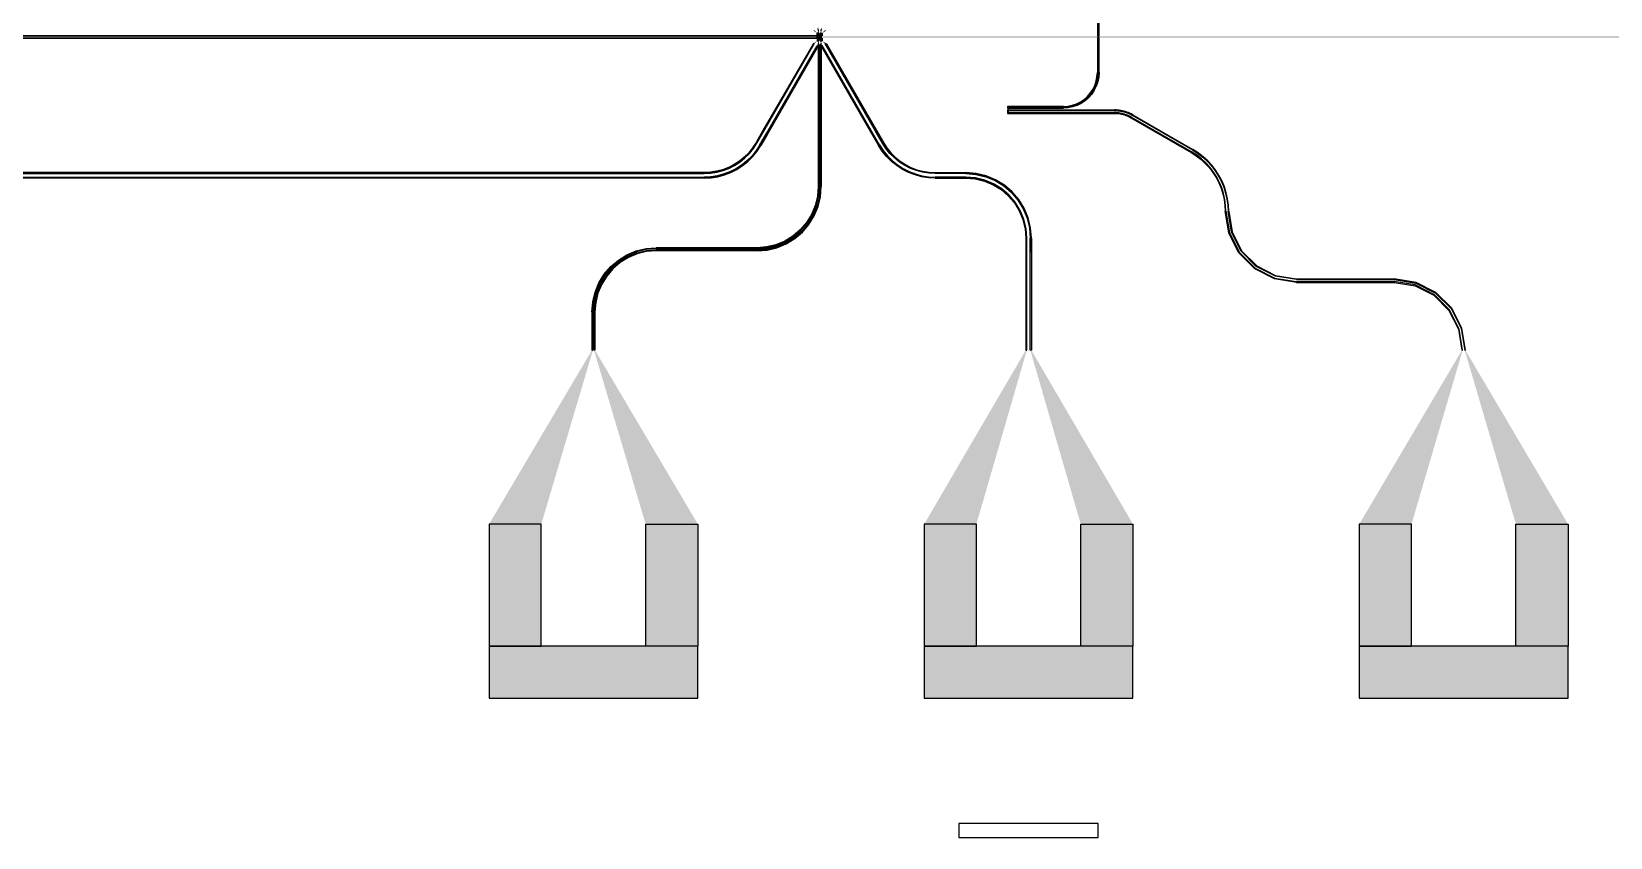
# Model space of a CAD drawing. Extents: x -200 to 7200, y -200 to 2100.
# Drawn here: x 2068 to 4336, y -200 to 958 of the extents above; entities that cross this region are included whole.
import ezdxf

# ---------------------------------------------------------------- set-up
doc = ezdxf.new("R2010")
doc.units = 0
doc.layers.add('GAP', color=1, linetype='continuous')
doc.layers.add('PIN', color=3, linetype='continuous')

# ---------------------------------------------------------------- blocks, each defined once
blk = doc.blocks.new('YGGDRASILV1R1C2GAP')
for points in [[(3601.2, 951), (3601.2, 1001), (3598.8, 1001), (3598.8, 951), (3601.2, 951)], [(3201.5, 950), (3201.4, 951.7), (3200.9, 953.1), (3200.3, 953.9), (3199.7, 953.9), (3199.1, 953.1), (3198.6, 951.7), (3198.5, 950), (3198.6, 948.3), (3199.1, 946.9), (3199.7, 946.1), (3200.3, 946.1), (3200.9, 946.9), (3201.4, 948.3), (3201.5, 950)], [(686, 948.5), (3196.5, 948.5), (3196.5, 951.5), (686, 951.5), (686, 948.5)], [(3196.5, 948.5), (3196.8, 948.5), (3196.8, 951.5), (3196.5, 951.5), (3196.5, 948.5)], [(3199.5, 948.5), (3200.5, 948.5), (3200.5, 951.5), (3199.5, 951.5), (3199.5, 948.5)], [(3598.8, 949), (3598.8, 899), (3601.2, 899), (3601.2, 949), (3598.8, 949)], [(3601.2, 899), (3600.8, 892.4), (3599.5, 885.8), (3597.3, 879.4), (3594.4, 873.4), (3590.7, 867.9), (3586.2, 862.8), (3581.2, 858.4), (3575.6, 854.7), (3569.6, 851.7), (3563.3, 849.5), (3556.7, 848.2), (3550, 847.8), (3550, 849), (3556.5, 849.5), (3562.9, 850.8), (3569.1, 852.9), (3575, 855.7), (3580.4, 859.4), (3585.4, 863.7), (3589.7, 868.6), (3593.3, 874), (3596.2, 879.9), (3598.3, 886.1), (3599.6, 892.5), (3600, 899), (3601.2, 899)], [(3600, 899), (3599.6, 892.5), (3598.3, 886.1), (3596.2, 879.9), (3593.3, 874), (3589.7, 868.6), (3585.4, 863.7), (3580.4, 859.4), (3575, 855.7), (3569.1, 852.9), (3562.9, 850.8), (3556.5, 849.5), (3550, 849), (3550, 850.3), (3556.4, 850.7), (3562.6, 852), (3568.7, 854), (3574.4, 856.8), (3579.7, 860.4), (3584.5, 864.6), (3588.7, 869.4), (3592.2, 874.7), (3595, 880.4), (3597.1, 886.4), (3598.3, 892.7), (3598.8, 899), (3600, 899)], [(3471.2, 850.3), (3469.8, 850.3), (3469.8, 847.8), (3471.2, 847.8), (3471.2, 850.3)], [(3550, 850.3), (3471.2, 850.3), (3471.2, 847.8), (3550, 847.8), (3550, 850.3)]]:
    blk.add_lwpolyline(points)
for points in [[(3601.2, 951), (3601.2, 1001), (3598.8, 951), (3598.8, 1001)], [(686, 948.5), (3196.5, 948.5), (686, 951.5), (3196.5, 951.5)], [(3196.5, 948.5), (3196.8, 948.5), (3196.5, 951.5), (3196.8, 951.5)], [(3196.8, 950), (3199.5, 950), (3196.8, 951.5), (3199.5, 951.5)], [(3196.8, 950), (3199.5, 950), (3196.8, 948.5), (3199.5, 948.5)], [(3199.5, 948.5), (3200.5, 948.5), (3199.5, 951.5), (3200.5, 951.5)], [(3200.5, 950), (3203.3, 950), (3200.5, 951.5), (3203.3, 951.5)], [(3200.5, 950), (3203.3, 950), (3200.5, 948.5), (3203.3, 948.5)], [(3203.3, 947.9), (3203.5, 947.9), (3203.3, 952.1), (3203.5, 952.1)], [(4396.6, 951.5), (3203.5, 951.5), (4396.6, 948.5), (3203.5, 948.5)], [(3598.8, 949), (3598.8, 899), (3601.2, 949), (3601.2, 899)], [(3597.1, 886.4), (3598.3, 886.1), (3595, 880.4), (3596.2, 879.9)], [(3598.3, 886.1), (3599.5, 885.8), (3596.2, 879.9), (3597.3, 879.4)], [(3598.3, 892.7), (3599.6, 892.5), (3597.1, 886.4), (3598.3, 886.1)], [(3598.8, 899), (3600, 899), (3598.3, 892.7), (3599.6, 892.5)], [(3599.6, 892.5), (3600.8, 892.4), (3598.3, 886.1), (3599.5, 885.8)], [(3600, 899), (3601.2, 899), (3599.6, 892.5), (3600.8, 892.4)], [(3584.5, 864.6), (3585.4, 863.7), (3579.7, 860.4), (3580.4, 859.4)], [(3585.4, 863.7), (3586.2, 862.8), (3580.4, 859.4), (3581.2, 858.4)], [(3588.7, 869.4), (3589.7, 868.6), (3584.5, 864.6), (3585.4, 863.7)], [(3589.7, 868.6), (3590.7, 867.9), (3585.4, 863.7), (3586.2, 862.8)], [(3592.2, 874.7), (3593.3, 874), (3588.7, 869.4), (3589.7, 868.6)], [(3593.3, 874), (3594.4, 873.4), (3589.7, 868.6), (3590.7, 867.9)], [(3595, 880.4), (3596.2, 879.9), (3592.2, 874.7), (3593.3, 874)], [(3596.2, 879.9), (3597.3, 879.4), (3593.3, 874), (3594.4, 873.4)], [(3471.2, 850.3), (3469.8, 850.3), (3471.2, 847.8), (3469.8, 847.8)], [(3550, 850.3), (3471.2, 850.3), (3550, 847.8), (3471.2, 847.8)], [(3556.4, 850.7), (3556.5, 849.5), (3550, 850.3), (3550, 849)], [(3556.5, 849.5), (3556.7, 848.2), (3550, 849), (3550, 847.8)], [(3562.6, 852), (3562.9, 850.8), (3556.4, 850.7), (3556.5, 849.5)], [(3562.9, 850.8), (3563.3, 849.5), (3556.5, 849.5), (3556.7, 848.2)], [(3568.7, 854), (3569.1, 852.9), (3562.6, 852), (3562.9, 850.8)], [(3569.1, 852.9), (3569.6, 851.7), (3562.9, 850.8), (3563.3, 849.5)], [(3574.4, 856.8), (3575, 855.7), (3568.7, 854), (3569.1, 852.9)], [(3575, 855.7), (3575.6, 854.7), (3569.1, 852.9), (3569.6, 851.7)], [(3579.7, 860.4), (3580.4, 859.4), (3574.4, 856.8), (3575, 855.7)], [(3580.4, 859.4), (3581.2, 858.4), (3575, 855.7), (3575.6, 854.7)]]:
    blk.add_solid(points)
blk = doc.blocks.new('YGGDRASILV1R1C2PIN')
for points in [[(3600.6, 951), (3600.6, 1001), (3599.4, 1001), (3599.4, 951), (3600.6, 951)], [(3201, 950.4), (3200.9, 951.7), (3200.6, 952.7), (3200.2, 953.3), (3199.8, 953.3), (3199.4, 952.7), (3199.1, 951.7), (3199, 950.4), (3199.5, 950.4), (3199.6, 951), (3199.7, 951.6), (3199.9, 951.9), (3200.1, 951.9), (3200.3, 951.6), (3200.4, 951), (3200.5, 950.4), (3201, 950.4)], [(686, 949), (3196.5, 949), (3196.5, 951), (686, 951), (686, 949)], [(3196.5, 949.9), (3196.8, 949.9), (3196.8, 950.1), (3196.5, 950.1), (3196.5, 949.9)], [(3201, 949.6), (3200.9, 948.3), (3200.6, 947.3), (3200.2, 946.7), (3199.8, 946.7), (3199.4, 947.3), (3199.1, 948.3), (3199, 949.6), (3199.5, 949.6), (3199.6, 949), (3199.7, 948.4), (3199.9, 948.1), (3200.1, 948.1), (3200.3, 948.4), (3200.4, 949), (3200.5, 949.6), (3201, 949.6)], [(3199.5, 949.9), (3200.5, 949.9), (3200.5, 950.1), (3199.5, 950.1), (3199.5, 949.9)], [(3200.2, 950), (3200.1, 950.6), (3200.1, 951.1), (3200, 951.4), (3200, 951.4), (3199.9, 951.1), (3199.9, 950.6), (3199.8, 950), (3199.9, 949.4), (3199.9, 948.9), (3200, 948.6), (3200, 948.6), (3200.1, 948.9), (3200.1, 949.4), (3200.2, 950)], [(3599.4, 949), (3599.4, 899), (3600.6, 899), (3600.6, 949), (3599.4, 949)], [(3600.6, 899), (3600.2, 892.4), (3598.9, 886), (3596.7, 879.7), (3593.8, 873.7), (3590.1, 868.2), (3585.8, 863.3), (3580.8, 858.9), (3575.3, 855.2), (3569.4, 852.3), (3563.1, 850.2), (3556.6, 848.9), (3550, 848.4), (3550, 849), (3556.5, 849.5), (3562.9, 850.8), (3569.1, 852.9), (3575, 855.7), (3580.4, 859.4), (3585.4, 863.7), (3589.7, 868.6), (3593.3, 874), (3596.2, 879.9), (3598.3, 886.1), (3599.6, 892.5), (3600, 899), (3600.6, 899)], [(3600, 899), (3599.6, 892.5), (3598.3, 886.1), (3596.2, 879.9), (3593.3, 874), (3589.7, 868.6), (3585.4, 863.7), (3580.4, 859.4), (3575, 855.7), (3569.1, 852.9), (3562.9, 850.8), (3556.5, 849.5), (3550, 849), (3550, 849.6), (3556.4, 850.1), (3562.8, 851.3), (3568.9, 853.4), (3574.7, 856.3), (3580.1, 859.9), (3584.9, 864.1), (3589.2, 869), (3592.8, 874.3), (3595.6, 880.1), (3597.7, 886.3), (3599, 892.6), (3599.4, 899), (3600, 899)], [(3550, 849.6), (3471.2, 849.6), (3471.2, 848.4), (3550, 848.4), (3550, 849.6)]]:
    blk.add_lwpolyline(points)
for points in [[(3600.6, 951), (3600.6, 1001), (3599.4, 951), (3599.4, 1001)], [(686, 949), (3196.5, 949), (686, 951), (3196.5, 951)], [(3196.5, 949.9), (3196.8, 949.9), (3196.5, 950.1), (3196.8, 950.1)], [(3196.8, 950.4), (3199.5, 950.4), (3196.8, 951), (3199.5, 951)], [(3196.8, 950), (3199.5, 950), (3196.8, 950.1), (3199.5, 950.1)], [(3196.8, 950), (3199.5, 950), (3196.8, 949.9), (3199.5, 949.9)], [(3196.8, 949.6), (3199.5, 949.6), (3196.8, 949), (3199.5, 949)], [(3199.5, 949.9), (3200.5, 949.9), (3199.5, 950.1), (3200.5, 950.1)], [(3200.5, 950.4), (3203.3, 950.4), (3200.5, 951), (3203.3, 951)], [(3200.5, 950), (3203.3, 950), (3200.5, 950.1), (3203.3, 950.1)], [(3200.5, 950), (3203.3, 950), (3200.5, 949.9), (3203.3, 949.9)], [(3200.5, 949.6), (3203.3, 949.6), (3200.5, 949), (3203.3, 949)], [(3203.3, 950.4), (3203.5, 950.4), (3203.3, 951), (3203.5, 951)], [(3203.3, 949.6), (3203.5, 949.6), (3203.3, 949), (3203.5, 949)], [(4396.6, 950.2), (3203.5, 950.2), (4396.6, 951), (3203.5, 951)], [(4396.6, 949.7), (3203.5, 949.7), (4396.6, 949), (3203.5, 949)], [(3599.4, 949), (3599.4, 899), (3600.6, 949), (3600.6, 899)], [(3597.7, 886.3), (3598.3, 886.1), (3595.6, 880.1), (3596.2, 879.9)], [(3598.3, 886.1), (3598.9, 886), (3596.2, 879.9), (3596.7, 879.7)], [(3599, 892.6), (3599.6, 892.5), (3597.7, 886.3), (3598.3, 886.1)], [(3599.6, 892.5), (3600.2, 892.4), (3598.3, 886.1), (3598.9, 886)], [(3599.4, 899), (3600, 899), (3599, 892.6), (3599.6, 892.5)], [(3600, 899), (3600.6, 899), (3599.6, 892.5), (3600.2, 892.4)], [(3584.9, 864.1), (3585.4, 863.7), (3580.1, 859.9), (3580.4, 859.4)], [(3585.4, 863.7), (3585.8, 863.3), (3580.4, 859.4), (3580.8, 858.9)], [(3589.2, 869), (3589.7, 868.6), (3584.9, 864.1), (3585.4, 863.7)], [(3589.7, 868.6), (3590.1, 868.2), (3585.4, 863.7), (3585.8, 863.3)], [(3592.8, 874.3), (3593.3, 874), (3589.2, 869), (3589.7, 868.6)], [(3593.3, 874), (3593.8, 873.7), (3589.7, 868.6), (3590.1, 868.2)], [(3595.6, 880.1), (3596.2, 879.9), (3592.8, 874.3), (3593.3, 874)], [(3596.2, 879.9), (3596.7, 879.7), (3593.3, 874), (3593.8, 873.7)], [(3550, 849.6), (3471.2, 849.6), (3550, 848.4), (3471.2, 848.4)], [(3556.4, 850.1), (3556.5, 849.5), (3550, 849.6), (3550, 849)], [(3556.5, 849.5), (3556.6, 848.9), (3550, 849), (3550, 848.4)], [(3562.8, 851.3), (3562.9, 850.8), (3556.4, 850.1), (3556.5, 849.5)], [(3562.9, 850.8), (3563.1, 850.2), (3556.5, 849.5), (3556.6, 848.9)], [(3568.9, 853.4), (3569.1, 852.9), (3562.8, 851.3), (3562.9, 850.8)], [(3569.1, 852.9), (3569.4, 852.3), (3562.9, 850.8), (3563.1, 850.2)], [(3574.7, 856.3), (3575, 855.7), (3568.9, 853.4), (3569.1, 852.9)], [(3575, 855.7), (3575.3, 855.2), (3569.1, 852.9), (3569.4, 852.3)], [(3580.1, 859.9), (3580.4, 859.4), (3574.7, 856.3), (3575, 855.7)], [(3580.4, 859.4), (3580.8, 858.9), (3575, 855.7), (3575.3, 855.2)]]:
    blk.add_solid(points)
blk = doc.blocks.new('YGGDRASILV1R1C2')
for points in [[(3196.7, 955.6), (3196.7, 955.4), (3196.5, 955.4), (3196.5, 955.5), (3196.7, 955.6)], [(3196.7, 955.4), (3196.7, 951.5), (3196.5, 951.5), (3196.5, 955.4), (3196.7, 955.4)], [(3198.2, 956.5), (3198.5, 955.4), (3198.2, 955.4), (3198, 956.3), (3198.2, 956.5)], [(3198.5, 955.8), (3198.5, 951.5), (3198.2, 951.5), (3198.2, 955.8), (3198.5, 955.8)], [(3198.2, 955.4), (3198.2, 951.5), (3198.5, 951.5), (3198.5, 955.4), (3198.2, 955.4)], [(3201.8, 956.5), (3201.5, 955.4), (3201.8, 955.4), (3202, 956.3), (3201.8, 956.5)], [(3201.5, 955.8), (3201.5, 951.5), (3201.8, 951.5), (3201.8, 955.8), (3201.5, 955.8)], [(3201.8, 955.4), (3201.8, 951.5), (3201.5, 951.5), (3201.5, 955.4), (3201.8, 955.4)], [(3203.3, 955.6), (3203.3, 955.4), (3203.5, 955.4), (3203.5, 955.5), (3203.3, 955.6)], [(3203.3, 955.4), (3203.3, 951.5), (3203.5, 951.5), (3203.5, 955.4), (3203.3, 955.4)], [(3119.8, 814.8), (3192.2, 940.1), (3190.9, 940.8), (3118.5, 815.5), (3119.8, 814.8)], [(3124.2, 812.3), (3196.5, 937.6), (3197.8, 936.8), (3125.5, 811.5), (3124.2, 812.3)], [(3196.7, 944.6), (3196.7, 948.5), (3196.5, 948.5), (3196.5, 944.6), (3196.7, 944.6)], [(3196.7, 944.4), (3196.7, 944.6), (3196.5, 944.6), (3196.5, 944.5), (3196.7, 944.4)], [(3199.2, 755), (3199.2, 939.2), (3197.8, 939.2), (3197.8, 755), (3199.2, 755)], [(3198.2, 943.5), (3198.5, 944.6), (3198.2, 944.6), (3198, 943.7), (3198.2, 943.5)], [(3198.5, 944.2), (3198.5, 948.5), (3198.2, 948.5), (3198.2, 944.2), (3198.5, 944.2)], [(3198.2, 944.6), (3198.2, 948.5), (3198.5, 948.5), (3198.5, 944.6), (3198.2, 944.6)], [(3200.8, 755), (3200.8, 939.2), (3202.2, 939.2), (3202.2, 755), (3200.8, 755)], [(3201.5, 944.2), (3201.5, 948.5), (3201.8, 948.5), (3201.8, 944.2), (3201.5, 944.2)], [(3201.8, 944.6), (3201.8, 948.5), (3201.5, 948.5), (3201.5, 944.6), (3201.8, 944.6)], [(3201.8, 943.5), (3201.5, 944.6), (3201.8, 944.6), (3202, 943.7), (3201.8, 943.5)], [(3275.8, 812.3), (3203.5, 937.6), (3202.2, 936.8), (3274.5, 811.5), (3275.8, 812.3)], [(3203.3, 944.6), (3203.3, 948.5), (3203.5, 948.5), (3203.5, 944.6), (3203.3, 944.6)], [(3203.3, 944.4), (3203.3, 944.6), (3203.5, 944.6), (3203.5, 944.5), (3203.3, 944.4)], [(3280.2, 814.8), (3207.8, 940.1), (3209.1, 940.8), (3281.5, 815.5), (3280.2, 814.8)], [(3471.2, 845.3), (3469.7, 845.3), (3469.7, 840.3), (3471.2, 840.3), (3471.2, 845.3)], [(3623.4, 844.3), (3471.2, 844.3), (3471.2, 845.3), (3623.4, 845.3), (3623.4, 844.3)], [(3623.4, 841.3), (3471.2, 841.3), (3471.2, 840.3), (3623.4, 840.3), (3623.4, 841.3)], [(3649.6, 838.3), (3647.6, 839.4), (3645.6, 840.4), (3643.5, 841.3), (3641.4, 842.1), (3639.2, 842.9), (3637, 843.5), (3634.8, 844.1), (3632.5, 844.5), (3630.3, 844.9), (3628, 845.1), (3625.7, 845.3), (3623.4, 845.3), (3623.4, 844.3), (3625.6, 844.3), (3627.9, 844.1), (3630.1, 843.9), (3632.3, 843.5), (3634.5, 843.1), (3636.7, 842.5), (3638.9, 841.9), (3641, 841.2), (3643.1, 840.4), (3645.2, 839.5), (3647.2, 838.5), (3649.1, 837.4), (3649.6, 838.3)], [(3647.6, 834.8), (3645.8, 835.8), (3643.9, 836.8), (3642, 837.6), (3640, 838.4), (3638, 839.1), (3636, 839.6), (3633.9, 840.2), (3631.8, 840.6), (3629.7, 840.9), (3627.6, 841.1), (3625.5, 841.3), (3623.4, 841.3), (3623.4, 840.3), (3625.5, 840.3), (3627.5, 840.1), (3629.6, 839.9), (3631.6, 839.6), (3633.7, 839.2), (3635.7, 838.7), (3637.7, 838.1), (3639.6, 837.4), (3641.6, 836.7), (3643.5, 835.8), (3645.3, 834.9), (3647.1, 833.9), (3647.6, 834.8)], [(3734.2, 784.8), (3647.6, 834.8), (3647.1, 833.9), (3733.8, 783.9), (3734.2, 784.8)], [(3735.8, 787.4), (3649.1, 837.4), (3649.6, 838.3), (3736.2, 788.3), (3735.8, 787.4)], [(3034, 753.7), (3043.2, 754.2), (3052.2, 755.6), (3061.1, 758), (3069.6, 761.3), (3077.8, 765.4), (3085.5, 770.4), (3092.6, 776.2), (3099.1, 782.7), (3104.8, 789.8), (3109.8, 797.5), (3108.5, 798.2), (3103.6, 790.7), (3098, 783.7), (3091.6, 777.3), (3084.6, 771.6), (3077, 766.7), (3069, 762.6), (3060.6, 759.4), (3051.9, 757.1), (3043, 755.7), (3034, 755.2), (3034, 753.7)], [(3034, 747.2), (3043.9, 747.7), (3053.6, 749.3), (3063.1, 751.8), (3072.3, 755.3), (3081, 759.8), (3089.3, 765.2), (3096.9, 771.3), (3103.9, 778.3), (3110.1, 786), (3115.5, 794.2), (3114.2, 795), (3108.9, 786.8), (3102.8, 779.3), (3095.9, 772.5), (3088.4, 766.4), (3080.3, 761.1), (3071.7, 756.7), (3062.6, 753.2), (3053.3, 750.7), (3043.7, 749.2), (3034, 748.7), (3034, 747.2)], [(3109.8, 797.5), (3119.8, 814.8), (3118.5, 815.5), (3108.5, 798.2), (3109.8, 797.5)], [(3114.2, 795), (3124.2, 812.3), (3125.5, 811.5), (3115.5, 794.2), (3114.2, 795)], [(3285.8, 795), (3275.8, 812.3), (3274.5, 811.5), (3284.5, 794.2), (3285.8, 795)], [(3290.2, 797.5), (3280.2, 814.8), (3281.5, 815.5), (3291.5, 798.2), (3290.2, 797.5)], [(3366, 747.2), (3356.1, 747.7), (3346.4, 749.3), (3336.9, 751.8), (3327.7, 755.3), (3319, 759.8), (3310.7, 765.2), (3303.1, 771.3), (3296.1, 778.3), (3289.9, 786), (3284.5, 794.2), (3285.8, 795), (3291.1, 786.8), (3297.2, 779.3), (3304.1, 772.5), (3311.6, 766.4), (3319.7, 761.1), (3328.3, 756.7), (3337.4, 753.2), (3346.7, 750.7), (3356.3, 749.2), (3366, 748.7), (3366, 747.2)], [(3366, 753.7), (3356.8, 754.2), (3347.8, 755.6), (3338.9, 758), (3330.4, 761.3), (3322.2, 765.4), (3314.5, 770.4), (3307.4, 776.2), (3300.9, 782.7), (3295.2, 789.8), (3290.2, 797.5), (3291.5, 798.2), (3296.4, 790.7), (3302, 783.7), (3308.4, 777.3), (3315.4, 771.6), (3323, 766.7), (3331, 762.6), (3339.4, 759.4), (3348.1, 757.1), (3357, 755.7), (3366, 755.2), (3366, 753.7)], [(3783.5, 699.5), (3783.1, 708.1), (3782, 716.6), (3780.1, 725), (3777.6, 733.2), (3774.3, 741.1), (3770.3, 748.7), (3765.7, 756), (3760.5, 762.8), (3754.7, 769.1), (3748.3, 775), (3741.5, 780.2), (3734.2, 784.8), (3733.8, 783.9), (3740.9, 779.4), (3747.7, 774.2), (3753.9, 768.4), (3759.7, 762.2), (3764.9, 755.4), (3769.4, 748.2), (3773.4, 740.7), (3776.6, 732.8), (3779.2, 724.7), (3781, 716.4), (3782.1, 708), (3782.5, 699.5), (3783.5, 699.5)], [(3787.5, 699.5), (3787.1, 708.4), (3785.9, 717.3), (3784, 726), (3781.3, 734.6), (3777.9, 742.8), (3773.8, 750.7), (3769, 758.3), (3763.5, 765.4), (3757.5, 772), (3750.9, 778), (3743.8, 783.5), (3736.2, 788.3), (3735.8, 787.4), (3743.2, 782.6), (3750.2, 777.3), (3756.8, 771.3), (3762.8, 764.7), (3768.1, 757.7), (3772.9, 750.2), (3777, 742.4), (3780.4, 734.2), (3783, 725.8), (3785, 717.1), (3786.1, 708.3), (3786.5, 699.5), (3787.5, 699.5)], [(1090, 753.7), (3034, 753.7), (3034, 755.2), (1090, 755.2), (1090, 753.7)], [(1090, 748.7), (3034, 748.7), (3034, 747.2), (1090, 747.2), (1090, 748.7)], [(3199.2, 735), (3199.2, 755), (3197.8, 755), (3197.8, 735), (3199.2, 735)], [(3200.8, 735), (3200.8, 755), (3202.2, 755), (3202.2, 735), (3200.8, 735)], [(3410, 753.7), (3366, 753.7), (3366, 755.2), (3410, 755.2), (3410, 753.7)], [(3410, 748.7), (3366, 748.7), (3366, 747.2), (3410, 747.2), (3410, 748.7)], [(3504, 661.2), (3502.8, 675.9), (3499.4, 690.3), (3493.8, 703.9), (3486, 716.5), (3476.5, 727.7), (3465.3, 737.3), (3452.7, 745), (3439, 750.6), (3424.7, 754), (3410, 755.2), (3410, 753.7), (3424.5, 752.6), (3438.6, 749.2), (3452, 743.6), (3464.4, 736), (3475.4, 726.6), (3484.8, 715.6), (3492.4, 703.2), (3498, 689.8), (3501.4, 675.7), (3502.5, 661.2), (3504, 661.2)], [(3497.5, 661.2), (3496.4, 674.9), (3493.2, 688.2), (3488, 700.9), (3480.8, 712.6), (3471.9, 723.1), (3461.4, 732), (3449.7, 739.2), (3437, 744.4), (3423.7, 747.6), (3410, 748.7), (3410, 747.2), (3423.5, 746.1), (3436.6, 743), (3449, 737.8), (3460.5, 730.8), (3470.8, 722), (3479.6, 711.8), (3486.6, 700.2), (3491.8, 687.8), (3494.9, 674.7), (3496, 661.2), (3497.5, 661.2)], [(3110, 642.8), (3124.4, 643.9), (3138.5, 647.3), (3151.9, 652.8), (3164.2, 660.4), (3175.2, 669.8), (3184.6, 680.8), (3192.2, 693.1), (3197.7, 706.5), (3201.1, 720.6), (3202.2, 735), (3200.8, 735), (3199.6, 720.8), (3196.3, 707), (3190.9, 693.8), (3183.4, 681.7), (3174.2, 670.8), (3163.3, 661.6), (3151.2, 654.1), (3138, 648.7), (3124.2, 645.4), (3110, 644.2), (3110, 642.8)], [(3110, 645.8), (3124, 646.8), (3137.6, 650.1), (3150.5, 655.5), (3162.5, 662.8), (3173.1, 671.9), (3182.2, 682.5), (3189.5, 694.5), (3194.9, 707.4), (3198.2, 721), (3199.2, 735), (3197.8, 735), (3196.7, 721.3), (3193.5, 707.9), (3188.2, 695.2), (3181, 683.4), (3172, 673), (3161.6, 664), (3149.8, 656.8), (3137.1, 651.5), (3123.7, 648.3), (3110, 647.2), (3110, 645.8)], [(3885, 597.5), (3853.3, 602.5), (3824.8, 617.1), (3802.1, 639.8), (3787.5, 668.3), (3782.5, 700), (3783.5, 700), (3788.5, 668.6), (3802.9, 640.3), (3825.3, 617.9), (3853.6, 603.5), (3885, 598.5), (3885, 597.5)], [(3783.5, 700), (3783.5, 699.5), (3782.5, 699.5), (3782.5, 700), (3783.5, 700)], [(3885, 601.5), (3854.6, 606.3), (3827.1, 620.3), (3805.3, 642.1), (3791.3, 669.6), (3786.5, 700), (3787.5, 700), (3792.3, 669.9), (3806.1, 642.7), (3827.7, 621.1), (3854.9, 607.3), (3885, 602.5), (3885, 601.5)], [(3786.5, 700), (3786.5, 699.5), (3787.5, 699.5), (3787.5, 700), (3786.5, 700)], [(3497.5, 641.2), (3497.5, 661.2), (3496, 661.2), (3496, 641.2), (3497.5, 641.2)], [(3502.5, 641.2), (3502.5, 661.2), (3504, 661.2), (3504, 641.2), (3502.5, 641.2)], [(2872.8, 555), (2873.9, 569.4), (2877.3, 583.5), (2882.8, 596.9), (2890.4, 609.2), (2899.8, 620.2), (2910.8, 629.6), (2923.1, 637.2), (2936.5, 642.7), (2950.6, 646.1), (2965, 647.2), (2965, 645.8), (2950.8, 644.6), (2937, 641.3), (2923.8, 635.9), (2911.7, 628.4), (2900.8, 619.2), (2891.6, 608.3), (2884.1, 596.2), (2878.7, 583), (2875.4, 569.2), (2874.2, 555), (2872.8, 555)], [(2875.8, 555), (2876.8, 569), (2880.1, 582.6), (2885.5, 595.5), (2892.8, 607.5), (2901.9, 618.1), (2912.5, 627.2), (2924.5, 634.5), (2937.4, 639.9), (2951, 643.2), (2965, 644.2), (2965, 642.8), (2951.3, 641.7), (2937.9, 638.5), (2925.2, 633.2), (2913.4, 626), (2903, 617), (2894, 606.6), (2886.8, 594.8), (2881.5, 582.1), (2878.3, 568.7), (2877.2, 555), (2875.8, 555)], [(2965, 645.8), (3110, 645.8), (3110, 647.2), (2965, 647.2), (2965, 645.8)], [(2965, 644.2), (3110, 644.2), (3110, 642.8), (2965, 642.8), (2965, 644.2)], [(3497.5, 500), (3497.5, 641.2), (3496, 641.2), (3496, 500), (3497.5, 500)], [(3502.5, 500), (3502.5, 641.2), (3504, 641.2), (3504, 500), (3502.5, 500)], [(4025, 601.5), (3885, 601.5), (3885, 602.5), (4025, 602.5), (4025, 601.5)], [(4025, 598.5), (3885, 598.5), (3885, 597.5), (4025, 597.5), (4025, 598.5)], [(4127.5, 500), (4122.5, 531.7), (4107.9, 560.2), (4085.2, 582.9), (4056.7, 597.5), (4025, 602.5), (4025, 601.5), (4056.4, 596.5), (4084.7, 582.1), (4107.1, 559.7), (4121.5, 531.4), (4126.5, 500), (4127.5, 500)], [(4123.5, 500), (4118.7, 530.4), (4104.7, 557.9), (4082.9, 579.7), (4055.4, 593.7), (4025, 598.5), (4025, 597.5), (4055.1, 592.7), (4082.3, 578.9), (4103.9, 557.3), (4117.7, 530.1), (4122.5, 500), (4123.5, 500)], [(2874.2, 535), (2874.2, 555), (2872.8, 555), (2872.8, 535), (2874.2, 535)], [(2875.8, 535), (2875.8, 555), (2877.2, 555), (2877.2, 535), (2875.8, 535)], [(2874.2, 500), (2874.2, 535), (2872.8, 535), (2872.8, 500), (2874.2, 500)], [(2875.8, 500), (2875.8, 535), (2877.2, 535), (2877.2, 500), (2875.8, 500)], [(2800, 75), (2800, 250), (2725, 250), (2725, 75), (2800, 75)], [(2950, 75), (2950, 250), (3025, 250), (3025, 75), (2950, 75)], [(3425, 75), (3425, 250), (3350, 250), (3350, 75), (3425, 75)], [(3575, 75), (3575, 250), (3650, 250), (3650, 75), (3575, 75)], [(4050, 75), (4050, 250), (3975, 250), (3975, 75), (4050, 75)], [(4200, 75), (4200, 250), (4275, 250), (4275, 75), (4200, 75)], [(3025, 0), (3025, 75), (2725, 75), (2725, 0), (3025, 0)], [(3650, 0), (3650, 75), (3350, 75), (3350, 0), (3650, 0)], [(4275, 0), (4275, 75), (3975, 75), (3975, 0), (4275, 0)]]:
    blk.add_lwpolyline(points)
for points in [[(3192.2, 959.9), (3196.7, 955.6), (3190.9, 959.2), (3196.5, 955.5)], [(3196.5, 962.4), (3198, 956.3), (3197.8, 963.2), (3198.2, 956.5)], [(3196.5, 955.5), (3196.7, 955.6), (3196.5, 955.4), (3196.7, 955.4)], [(3196.7, 955.4), (3196.7, 951.5), (3196.5, 955.4), (3196.5, 951.5)], [(3199.2, 960.8), (3198.5, 955.8), (3197.8, 960.8), (3198.2, 955.8)], [(3198, 956.3), (3198.2, 956.5), (3198.2, 955.4), (3198.5, 955.4)], [(3198.5, 955.8), (3198.5, 951.5), (3198.2, 955.8), (3198.2, 951.5)], [(3198.2, 955.4), (3198.2, 951.5), (3198.5, 955.4), (3198.5, 951.5)], [(3200.8, 960.8), (3201.5, 955.8), (3202.2, 960.8), (3201.8, 955.8)], [(3202, 956.3), (3201.8, 956.5), (3201.8, 955.4), (3201.5, 955.4)], [(3201.5, 955.8), (3201.5, 951.5), (3201.8, 955.8), (3201.8, 951.5)], [(3201.8, 955.4), (3201.8, 951.5), (3201.5, 955.4), (3201.5, 951.5)], [(3203.5, 962.4), (3202, 956.3), (3202.2, 963.2), (3201.8, 956.5)], [(3207.8, 959.9), (3203.3, 955.6), (3209.1, 959.2), (3203.5, 955.5)], [(3203.5, 955.5), (3203.3, 955.6), (3203.5, 955.4), (3203.3, 955.4)], [(3203.3, 955.4), (3203.3, 951.5), (3203.5, 955.4), (3203.5, 951.5)], [(3119.8, 814.8), (3192.2, 940.1), (3118.5, 815.5), (3190.9, 940.8)], [(3124.2, 812.3), (3196.5, 937.6), (3125.5, 811.5), (3197.8, 936.8)], [(3192.2, 940.1), (3196.7, 944.4), (3190.9, 940.8), (3196.5, 944.5)], [(3196.7, 944.6), (3196.7, 948.5), (3196.5, 944.6), (3196.5, 948.5)], [(3196.5, 944.5), (3196.7, 944.4), (3196.5, 944.6), (3196.7, 944.6)], [(3196.5, 937.6), (3198, 943.7), (3197.8, 936.8), (3198.2, 943.5)], [(3199.2, 939.2), (3198.5, 944.2), (3197.8, 939.2), (3198.2, 944.2)], [(3199.2, 755), (3199.2, 939.2), (3197.8, 755), (3197.8, 939.2)], [(3198, 943.7), (3198.2, 943.5), (3198.2, 944.6), (3198.5, 944.6)], [(3198.5, 944.2), (3198.5, 948.5), (3198.2, 944.2), (3198.2, 948.5)], [(3198.2, 944.6), (3198.2, 948.5), (3198.5, 944.6), (3198.5, 948.5)], [(3200.8, 939.2), (3201.5, 944.2), (3202.2, 939.2), (3201.8, 944.2)], [(3200.8, 755), (3200.8, 939.2), (3202.2, 755), (3202.2, 939.2)], [(3201.5, 944.2), (3201.5, 948.5), (3201.8, 944.2), (3201.8, 948.5)], [(3201.8, 944.6), (3201.8, 948.5), (3201.5, 944.6), (3201.5, 948.5)], [(3202, 943.7), (3201.8, 943.5), (3201.8, 944.6), (3201.5, 944.6)], [(3203.5, 937.6), (3202, 943.7), (3202.2, 936.8), (3201.8, 943.5)], [(3275.8, 812.3), (3203.5, 937.6), (3274.5, 811.5), (3202.2, 936.8)], [(3203.3, 944.6), (3203.3, 948.5), (3203.5, 944.6), (3203.5, 948.5)], [(3203.5, 944.5), (3203.3, 944.4), (3203.5, 944.6), (3203.3, 944.6)], [(3207.8, 940.1), (3203.3, 944.4), (3209.1, 940.8), (3203.5, 944.5)], [(3280.2, 814.8), (3207.8, 940.1), (3281.5, 815.5), (3209.1, 940.8)], [(3471.2, 845.3), (3469.7, 845.3), (3471.2, 840.3), (3469.7, 840.3)], [(3623.4, 844.3), (3471.2, 844.3), (3623.4, 845.3), (3471.2, 845.3)], [(3623.4, 841.3), (3471.2, 841.3), (3623.4, 840.3), (3471.2, 840.3)], [(3625.6, 844.3), (3625.7, 845.3), (3623.4, 844.3), (3623.4, 845.3)], [(3625.5, 840.3), (3625.5, 841.3), (3623.4, 840.3), (3623.4, 841.3)], [(3627.5, 840.1), (3627.6, 841.1), (3625.5, 840.3), (3625.5, 841.3)], [(3627.9, 844.1), (3628, 845.1), (3625.6, 844.3), (3625.7, 845.3)], [(3629.6, 839.9), (3629.7, 840.9), (3627.5, 840.1), (3627.6, 841.1)], [(3630.1, 843.9), (3630.3, 844.9), (3627.9, 844.1), (3628, 845.1)], [(3631.6, 839.6), (3631.8, 840.6), (3629.6, 839.9), (3629.7, 840.9)], [(3632.3, 843.5), (3632.5, 844.5), (3630.1, 843.9), (3630.3, 844.9)], [(3633.7, 839.2), (3633.9, 840.2), (3631.6, 839.6), (3631.8, 840.6)], [(3634.5, 843.1), (3634.8, 844.1), (3632.3, 843.5), (3632.5, 844.5)], [(3635.7, 838.7), (3636, 839.6), (3633.7, 839.2), (3633.9, 840.2)], [(3636.7, 842.5), (3637, 843.5), (3634.5, 843.1), (3634.8, 844.1)], [(3637.7, 838.1), (3638, 839.1), (3635.7, 838.7), (3636, 839.6)], [(3638.9, 841.9), (3639.2, 842.9), (3636.7, 842.5), (3637, 843.5)], [(3641, 841.2), (3641.4, 842.1), (3638.9, 841.9), (3639.2, 842.9)], [(3643.1, 840.4), (3643.5, 841.3), (3641, 841.2), (3641.4, 842.1)], [(3645.2, 839.5), (3645.6, 840.4), (3643.1, 840.4), (3643.5, 841.3)], [(3647.2, 838.5), (3647.6, 839.4), (3645.2, 839.5), (3645.6, 840.4)], [(3649.1, 837.4), (3649.6, 838.3), (3647.2, 838.5), (3647.6, 839.4)], [(3639.6, 837.4), (3640, 838.4), (3637.7, 838.1), (3638, 839.1)], [(3641.6, 836.7), (3642, 837.6), (3639.6, 837.4), (3640, 838.4)], [(3643.5, 835.8), (3643.9, 836.8), (3641.6, 836.7), (3642, 837.6)], [(3645.3, 834.9), (3645.8, 835.8), (3643.5, 835.8), (3643.9, 836.8)], [(3647.1, 833.9), (3647.6, 834.8), (3645.3, 834.9), (3645.8, 835.8)], [(3734.2, 784.8), (3647.6, 834.8), (3733.8, 783.9), (3647.1, 833.9)], [(3735.8, 787.4), (3649.1, 837.4), (3736.2, 788.3), (3649.6, 838.3)], [(3103.6, 790.7), (3104.8, 789.8), (3108.5, 798.2), (3109.8, 797.5)], [(3109.8, 797.5), (3119.8, 814.8), (3108.5, 798.2), (3118.5, 815.5)], [(3108.9, 786.8), (3110.1, 786), (3114.2, 795), (3115.5, 794.2)], [(3114.2, 795), (3124.2, 812.3), (3115.5, 794.2), (3125.5, 811.5)], [(3285.8, 795), (3275.8, 812.3), (3284.5, 794.2), (3274.5, 811.5)], [(3290.2, 797.5), (3280.2, 814.8), (3291.5, 798.2), (3281.5, 815.5)], [(3291.1, 786.8), (3289.9, 786), (3285.8, 795), (3284.5, 794.2)], [(3296.4, 790.7), (3295.2, 789.8), (3291.5, 798.2), (3290.2, 797.5)], [(3077, 766.7), (3077.8, 765.4), (3084.6, 771.6), (3085.5, 770.4)], [(3084.6, 771.6), (3085.5, 770.4), (3091.6, 777.3), (3092.6, 776.2)], [(3088.4, 766.4), (3089.3, 765.2), (3095.9, 772.5), (3096.9, 771.3)], [(3091.6, 777.3), (3092.6, 776.2), (3098, 783.7), (3099.1, 782.7)], [(3095.9, 772.5), (3096.9, 771.3), (3102.8, 779.3), (3103.9, 778.3)], [(3098, 783.7), (3099.1, 782.7), (3103.6, 790.7), (3104.8, 789.8)], [(3102.8, 779.3), (3103.9, 778.3), (3108.9, 786.8), (3110.1, 786)], [(3297.2, 779.3), (3296.1, 778.3), (3291.1, 786.8), (3289.9, 786)], [(3302, 783.7), (3300.9, 782.7), (3296.4, 790.7), (3295.2, 789.8)], [(3304.1, 772.5), (3303.1, 771.3), (3297.2, 779.3), (3296.1, 778.3)], [(3308.4, 777.3), (3307.4, 776.2), (3302, 783.7), (3300.9, 782.7)], [(3311.6, 766.4), (3310.7, 765.2), (3304.1, 772.5), (3303.1, 771.3)], [(3315.4, 771.6), (3314.5, 770.4), (3308.4, 777.3), (3307.4, 776.2)], [(3323, 766.7), (3322.2, 765.4), (3315.4, 771.6), (3314.5, 770.4)], [(3740.9, 779.4), (3741.5, 780.2), (3733.8, 783.9), (3734.2, 784.8)], [(3743.2, 782.6), (3743.8, 783.5), (3735.8, 787.4), (3736.2, 788.3)], [(3747.7, 774.2), (3748.3, 775), (3740.9, 779.4), (3741.5, 780.2)], [(3750.2, 777.3), (3750.9, 778), (3743.2, 782.6), (3743.8, 783.5)], [(3753.9, 768.4), (3754.7, 769.1), (3747.7, 774.2), (3748.3, 775)], [(3756.8, 771.3), (3757.5, 772), (3750.2, 777.3), (3750.9, 778)], [(3762.8, 764.7), (3763.5, 765.4), (3756.8, 771.3), (3757.5, 772)], [(1090, 753.7), (3034, 753.7), (1090, 755.2), (3034, 755.2)], [(1090, 748.7), (3034, 748.7), (1090, 747.2), (3034, 747.2)], [(3034, 755.2), (3034, 753.7), (3043, 755.7), (3043.2, 754.2)], [(3034, 748.7), (3034, 747.2), (3043.7, 749.2), (3043.9, 747.7)], [(3043, 755.7), (3043.2, 754.2), (3051.9, 757.1), (3052.2, 755.6)], [(3043.7, 749.2), (3043.9, 747.7), (3053.3, 750.7), (3053.6, 749.3)], [(3051.9, 757.1), (3052.2, 755.6), (3060.6, 759.4), (3061.1, 758)], [(3053.3, 750.7), (3053.6, 749.3), (3062.6, 753.2), (3063.1, 751.8)], [(3060.6, 759.4), (3061.1, 758), (3069, 762.6), (3069.6, 761.3)], [(3062.6, 753.2), (3063.1, 751.8), (3071.7, 756.7), (3072.3, 755.3)], [(3069, 762.6), (3069.6, 761.3), (3077, 766.7), (3077.8, 765.4)], [(3071.7, 756.7), (3072.3, 755.3), (3080.3, 761.1), (3081, 759.8)], [(3080.3, 761.1), (3081, 759.8), (3088.4, 766.4), (3089.3, 765.2)], [(3199.2, 735), (3199.2, 755), (3197.8, 735), (3197.8, 755)], [(3200.8, 735), (3200.8, 755), (3202.2, 735), (3202.2, 755)], [(3319.7, 761.1), (3319, 759.8), (3311.6, 766.4), (3310.7, 765.2)], [(3328.3, 756.7), (3327.7, 755.3), (3319.7, 761.1), (3319, 759.8)], [(3331, 762.6), (3330.4, 761.3), (3323, 766.7), (3322.2, 765.4)], [(3337.4, 753.2), (3336.9, 751.8), (3328.3, 756.7), (3327.7, 755.3)], [(3339.4, 759.4), (3338.9, 758), (3331, 762.6), (3330.4, 761.3)], [(3346.7, 750.7), (3346.4, 749.3), (3337.4, 753.2), (3336.9, 751.8)], [(3348.1, 757.1), (3347.8, 755.6), (3339.4, 759.4), (3338.9, 758)], [(3356.3, 749.2), (3356.1, 747.7), (3346.7, 750.7), (3346.4, 749.3)], [(3357, 755.7), (3356.8, 754.2), (3348.1, 757.1), (3347.8, 755.6)], [(3366, 748.7), (3366, 747.2), (3356.3, 749.2), (3356.1, 747.7)], [(3366, 755.2), (3366, 753.7), (3357, 755.7), (3356.8, 754.2)], [(3410, 753.7), (3366, 753.7), (3410, 755.2), (3366, 755.2)], [(3410, 748.7), (3366, 748.7), (3410, 747.2), (3366, 747.2)], [(3424.5, 752.6), (3424.7, 754), (3410, 753.7), (3410, 755.2)], [(3423.5, 746.1), (3423.7, 747.6), (3410, 747.2), (3410, 748.7)], [(3438.6, 749.2), (3439, 750.6), (3424.5, 752.6), (3424.7, 754)], [(3452, 743.6), (3452.7, 745), (3438.6, 749.2), (3439, 750.6)], [(3759.7, 762.2), (3760.5, 762.8), (3753.9, 768.4), (3754.7, 769.1)], [(3764.9, 755.4), (3765.7, 756), (3759.7, 762.2), (3760.5, 762.8)], [(3768.1, 757.7), (3769, 758.3), (3762.8, 764.7), (3763.5, 765.4)], [(3769.4, 748.2), (3770.3, 748.7), (3764.9, 755.4), (3765.7, 756)], [(3772.9, 750.2), (3773.8, 750.7), (3768.1, 757.7), (3769, 758.3)], [(3773.4, 740.7), (3774.3, 741.1), (3769.4, 748.2), (3770.3, 748.7)], [(3777, 742.4), (3777.9, 742.8), (3772.9, 750.2), (3773.8, 750.7)], [(3196.7, 721.3), (3198.2, 721), (3197.8, 735), (3199.2, 735)], [(3199.6, 720.8), (3201.1, 720.6), (3200.8, 735), (3202.2, 735)], [(3436.6, 743), (3437, 744.4), (3423.5, 746.1), (3423.7, 747.6)], [(3449, 737.8), (3449.7, 739.2), (3436.6, 743), (3437, 744.4)], [(3460.5, 730.8), (3461.4, 732), (3449, 737.8), (3449.7, 739.2)], [(3464.4, 736), (3465.3, 737.3), (3452, 743.6), (3452.7, 745)], [(3470.8, 722), (3471.9, 723.1), (3460.5, 730.8), (3461.4, 732)], [(3475.4, 726.6), (3476.5, 727.7), (3464.4, 736), (3465.3, 737.3)], [(3484.8, 715.6), (3486, 716.5), (3475.4, 726.6), (3476.5, 727.7)], [(3776.6, 732.8), (3777.6, 733.2), (3773.4, 740.7), (3774.3, 741.1)], [(3779.2, 724.7), (3780.1, 725), (3776.6, 732.8), (3777.6, 733.2)], [(3780.4, 734.2), (3781.3, 734.6), (3777, 742.4), (3777.9, 742.8)], [(3783, 725.8), (3784, 726), (3780.4, 734.2), (3781.3, 734.6)], [(3785, 717.1), (3785.9, 717.3), (3783, 725.8), (3784, 726)], [(3188.2, 695.2), (3189.5, 694.5), (3193.5, 707.9), (3194.9, 707.4)], [(3190.9, 693.8), (3192.2, 693.1), (3196.3, 707), (3197.7, 706.5)], [(3193.5, 707.9), (3194.9, 707.4), (3196.7, 721.3), (3198.2, 721)], [(3196.3, 707), (3197.7, 706.5), (3199.6, 720.8), (3201.1, 720.6)], [(3479.6, 711.8), (3480.8, 712.6), (3470.8, 722), (3471.9, 723.1)], [(3486.6, 700.2), (3488, 700.9), (3479.6, 711.8), (3480.8, 712.6)], [(3492.4, 703.2), (3493.8, 703.9), (3484.8, 715.6), (3486, 716.5)], [(3498, 689.8), (3499.4, 690.3), (3492.4, 703.2), (3493.8, 703.9)], [(3781, 716.4), (3782, 716.6), (3779.2, 724.7), (3780.1, 725)], [(3782.1, 708), (3783.1, 708.1), (3781, 716.4), (3782, 716.6)], [(3782.5, 699.5), (3783.5, 699.5), (3782.1, 708), (3783.1, 708.1)], [(3786.1, 708.3), (3787.1, 708.4), (3785, 717.1), (3785.9, 717.3)], [(3786.5, 699.5), (3787.5, 699.5), (3786.1, 708.3), (3787.1, 708.4)], [(3172, 673), (3173.1, 671.9), (3181, 683.4), (3182.2, 682.5)], [(3174.2, 670.8), (3175.2, 669.8), (3183.4, 681.7), (3184.6, 680.8)], [(3181, 683.4), (3182.2, 682.5), (3188.2, 695.2), (3189.5, 694.5)], [(3183.4, 681.7), (3184.6, 680.8), (3190.9, 693.8), (3192.2, 693.1)], [(3491.8, 687.8), (3493.2, 688.2), (3486.6, 700.2), (3488, 700.9)], [(3494.9, 674.7), (3496.4, 674.9), (3491.8, 687.8), (3493.2, 688.2)], [(3501.4, 675.7), (3502.8, 675.9), (3498, 689.8), (3499.4, 690.3)], [(3788.5, 668.6), (3787.5, 668.3), (3783.5, 700), (3782.5, 700)], [(3783.5, 700), (3783.5, 699.5), (3782.5, 700), (3782.5, 699.5)], [(3792.3, 669.9), (3791.3, 669.6), (3787.5, 700), (3786.5, 700)], [(3786.5, 700), (3786.5, 699.5), (3787.5, 700), (3787.5, 699.5)], [(3149.8, 656.8), (3150.5, 655.5), (3161.6, 664), (3162.5, 662.8)], [(3151.2, 654.1), (3151.9, 652.8), (3163.3, 661.6), (3164.2, 660.4)], [(3161.6, 664), (3162.5, 662.8), (3172, 673), (3173.1, 671.9)], [(3163.3, 661.6), (3164.2, 660.4), (3174.2, 670.8), (3175.2, 669.8)], [(3496, 661.2), (3497.5, 661.2), (3494.9, 674.7), (3496.4, 674.9)], [(3497.5, 641.2), (3497.5, 661.2), (3496, 641.2), (3496, 661.2)], [(3502.5, 661.2), (3504, 661.2), (3501.4, 675.7), (3502.8, 675.9)], [(3502.5, 641.2), (3502.5, 661.2), (3504, 641.2), (3504, 661.2)], [(3802.9, 640.3), (3802.1, 639.8), (3788.5, 668.6), (3787.5, 668.3)], [(3806.1, 642.7), (3805.3, 642.1), (3792.3, 669.9), (3791.3, 669.6)], [(2911.7, 628.4), (2910.8, 629.6), (2923.8, 635.9), (2923.1, 637.2)], [(2923.8, 635.9), (2923.1, 637.2), (2937, 641.3), (2936.5, 642.7)], [(2925.2, 633.2), (2924.5, 634.5), (2937.9, 638.5), (2937.4, 639.9)], [(2937, 641.3), (2936.5, 642.7), (2950.8, 644.6), (2950.6, 646.1)], [(2937.9, 638.5), (2937.4, 639.9), (2951.3, 641.7), (2951, 643.2)], [(2950.8, 644.6), (2950.6, 646.1), (2965, 645.8), (2965, 647.2)], [(2951.3, 641.7), (2951, 643.2), (2965, 642.8), (2965, 644.2)], [(2965, 645.8), (3110, 645.8), (2965, 647.2), (3110, 647.2)], [(2965, 644.2), (3110, 644.2), (2965, 642.8), (3110, 642.8)], [(3110, 647.2), (3110, 645.8), (3123.7, 648.3), (3124, 646.8)], [(3110, 644.2), (3110, 642.8), (3124.2, 645.4), (3124.4, 643.9)], [(3123.7, 648.3), (3124, 646.8), (3137.1, 651.5), (3137.6, 650.1)], [(3124.2, 645.4), (3124.4, 643.9), (3138, 648.7), (3138.5, 647.3)], [(3137.1, 651.5), (3137.6, 650.1), (3149.8, 656.8), (3150.5, 655.5)], [(3138, 648.7), (3138.5, 647.3), (3151.2, 654.1), (3151.9, 652.8)], [(3497.5, 500), (3497.5, 641.2), (3496, 500), (3496, 641.2)], [(3502.5, 500), (3502.5, 641.2), (3504, 500), (3504, 641.2)], [(3825.3, 617.9), (3824.8, 617.1), (3802.9, 640.3), (3802.1, 639.8)], [(3827.7, 621.1), (3827.1, 620.3), (3806.1, 642.7), (3805.3, 642.1)], [(2891.6, 608.3), (2890.4, 609.2), (2900.8, 619.2), (2899.8, 620.2)], [(2894, 606.6), (2892.8, 607.5), (2903, 617), (2901.9, 618.1)], [(2900.8, 619.2), (2899.8, 620.2), (2911.7, 628.4), (2910.8, 629.6)], [(2903, 617), (2901.9, 618.1), (2913.4, 626), (2912.5, 627.2)], [(2913.4, 626), (2912.5, 627.2), (2925.2, 633.2), (2924.5, 634.5)], [(3853.6, 603.5), (3853.3, 602.5), (3825.3, 617.9), (3824.8, 617.1)], [(3854.9, 607.3), (3854.6, 606.3), (3827.7, 621.1), (3827.1, 620.3)], [(2878.7, 583), (2877.3, 583.5), (2884.1, 596.2), (2882.8, 596.9)], [(2881.5, 582.1), (2880.1, 582.6), (2886.8, 594.8), (2885.5, 595.5)], [(2884.1, 596.2), (2882.8, 596.9), (2891.6, 608.3), (2890.4, 609.2)], [(2886.8, 594.8), (2885.5, 595.5), (2894, 606.6), (2892.8, 607.5)], [(3885, 598.5), (3885, 597.5), (3853.6, 603.5), (3853.3, 602.5)], [(3885, 602.5), (3885, 601.5), (3854.9, 607.3), (3854.6, 606.3)], [(4025, 601.5), (3885, 601.5), (4025, 602.5), (3885, 602.5)], [(4025, 598.5), (3885, 598.5), (4025, 597.5), (3885, 597.5)], [(4056.4, 596.5), (4056.7, 597.5), (4025, 601.5), (4025, 602.5)], [(4055.1, 592.7), (4055.4, 593.7), (4025, 597.5), (4025, 598.5)], [(4082.3, 578.9), (4082.9, 579.7), (4055.1, 592.7), (4055.4, 593.7)], [(4084.7, 582.1), (4085.2, 582.9), (4056.4, 596.5), (4056.7, 597.5)], [(2874.2, 555), (2872.8, 555), (2875.4, 569.2), (2873.9, 569.4)], [(2875.4, 569.2), (2873.9, 569.4), (2878.7, 583), (2877.3, 583.5)], [(2877.2, 555), (2875.8, 555), (2878.3, 568.7), (2876.8, 569)], [(2878.3, 568.7), (2876.8, 569), (2881.5, 582.1), (2880.1, 582.6)], [(4103.9, 557.3), (4104.7, 557.9), (4082.3, 578.9), (4082.9, 579.7)], [(4107.1, 559.7), (4107.9, 560.2), (4084.7, 582.1), (4085.2, 582.9)], [(2874.2, 535), (2874.2, 555), (2872.8, 535), (2872.8, 555)], [(2875.8, 535), (2875.8, 555), (2877.2, 535), (2877.2, 555)], [(4117.7, 530.1), (4118.7, 530.4), (4103.9, 557.3), (4104.7, 557.9)], [(4121.5, 531.4), (4122.5, 531.7), (4107.1, 559.7), (4107.9, 560.2)], [(2874.2, 500), (2874.2, 535), (2872.8, 500), (2872.8, 535)], [(2875.8, 500), (2875.8, 535), (2877.2, 500), (2877.2, 535)], [(4122.5, 500), (4123.5, 500), (4117.7, 530.1), (4118.7, 530.4)], [(4126.5, 500), (4127.5, 500), (4121.5, 531.4), (4122.5, 531.7)], [(2800, 250), (2874.2, 500), (2725, 250), (2872.8, 500)], [(2950, 250), (2875.8, 500), (3025, 250), (2877.2, 500)], [(3425, 250), (3497.5, 500), (3350, 250), (3496, 500)], [(3575, 250), (3502.5, 500), (3650, 250), (3504, 500)], [(4050, 250), (4123.5, 500), (3975, 250), (4122.5, 500)], [(4200, 250), (4126.5, 500), (4275, 250), (4127.5, 500)], [(2800, 75), (2800, 250), (2725, 75), (2725, 250)], [(2950, 75), (2950, 250), (3025, 75), (3025, 250)], [(3425, 75), (3425, 250), (3350, 75), (3350, 250)], [(3575, 75), (3575, 250), (3650, 75), (3650, 250)], [(4050, 75), (4050, 250), (3975, 75), (3975, 250)], [(4200, 75), (4200, 250), (4275, 75), (4275, 250)], [(3025, 0), (3025, 75), (2725, 0), (2725, 75)], [(3650, 0), (3650, 75), (3350, 0), (3350, 75)], [(4275, 0), (4275, 75), (3975, 0), (3975, 75)]]:
    blk.add_solid(points)
at = {"layer": 'gap'}
blk.add_lwpolyline([(3400, -200), (3600, -200), (3600, -180), (3400, -180), (3400, -200)], dxfattribs=at)

msp = doc.modelspace()

# ---------------------------------------------------------------- block references
msp.add_blockref('YGGDRASILV1R1C2', (0, 0))
at = {"layer": 'gap'}
msp.add_blockref('YGGDRASILV1R1C2GAP', (0, 0), dxfattribs=at)
at = {"layer": 'pin'}
msp.add_blockref('YGGDRASILV1R1C2PIN', (0, 0), dxfattribs=at)

doc.saveas('drawing.dxf')
